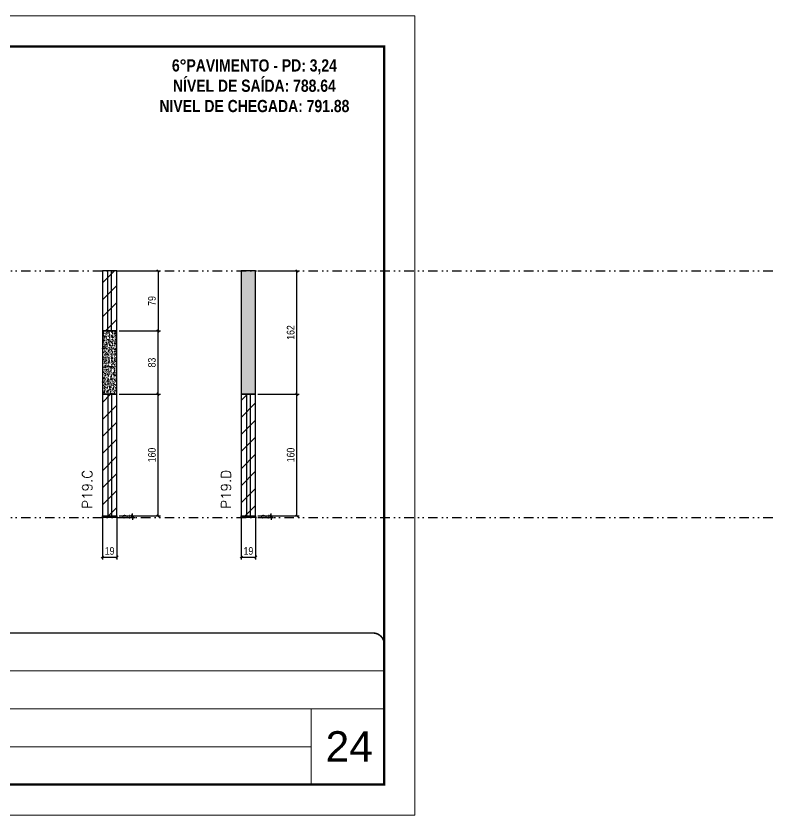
# Model space of a CAD drawing. Extents: x 13770 to 23315, y 867 to 16997.
# Drawn here: x 20116 to 21113, y 10056 to 11106 of the extents above; entities that cross this region are included whole.
import ezdxf

# ---------------------------------------------------------------- set-up
doc = ezdxf.new("R2010")
doc.units = 0
for name, pattern in [('CONTINUO', [0]), ('DASHED', [0.75, 0.5, -0.25]), ('DIVIDE2', [0.625, 0.25, -0.125, 0, -0.125, 0, -0.125])]:
    doc.linetypes.add(name, pattern=pattern)
for name, color, linetype, lineweight in [('CARIMBO', 255, 'Continuous', 9), ('Folhas', 255, 'Continuous', 9), ('Hachura', 251, 'Continuous', 9), ('SARRAFO DE PRESSAO', 251, 'DASHED', 9), ('Texto Seção', 7, 'Continuous', 15)]:
    doc.layers.add(name, color=color, linetype=linetype, lineweight=lineweight)
for name, color, linetype in [('COTA', 241, 'Continuous'), ('NOMENCLATURA', 7, 'Continuous'), ('Nível', 160, 'Continuous'), ('Painéis', 200, 'Continuous'), ('SARR_2.2x7', 40, 'Continuous')]:
    doc.layers.add(name, color=color, linetype=linetype)
doc.styles.add('ARIAL', font='arial.ttf')
doc.styles.add('COTA TECNICA', font='techl___.ttf', dxfattribs={"height": 10})
doc.styles.add('COTA TECNICA-50', font='techl___.ttf', dxfattribs={"height": 10})
doc.styles.add('REGUA-120', font='ROMANS.shx', dxfattribs={"height": 15})
doc.styles.add('ROMANC', font='techb___.ttf', dxfattribs={"height": 2.5})
doc.styles.add('Tecnologia', font='')
doc.styles.get('Tecnologia').set_extended_font_data('Forgotten Futurist')
doc.dimstyles.new('COTA PAINEL-50', dxfattribs={"dimtxt": 10, "dimasz": 3, "dimexe": 3, "dimexo": 3, "dimgap": 3, "dimtad": 1, "dimdec": 1, "dimzin": 12, "dimdsep": 46, "dimtxsty": 'COTA TECNICA-50', "dimblk1": 'OBLIQUE', "dimblk2": 'OBLIQUE', "dimsah": 1, "dimcen": 0.9, "dimclrd": 4, "dimclre": 4, "dimclrt": 240, "dimadec": 1, "dimazin": 3, "dimtfac": 1, "dimtdec": 1, "dimtmove": 0, "dimatfit": 3, "dimfxl": 1, "dimtolj": 1, "dimtzin": 12, "dimarcsym": 0})
doc.dimstyles.new('PAINEL', dxfattribs={"dimtxt": 10, "dimasz": 3, "dimexe": 3, "dimexo": 3, "dimgap": 3, "dimtad": 1, "dimdec": 1, "dimzin": 12, "dimdsep": 46, "dimtxsty": 'COTA TECNICA', "dimblk1": 'OBLIQUE', "dimblk2": 'OBLIQUE', "dimsah": 1, "dimcen": 0.9, "dimclrd": 4, "dimclre": 4, "dimclrt": 240, "dimadec": 1, "dimazin": 3, "dimtfac": 1, "dimtdec": 1, "dimtmove": 0, "dimatfit": 3, "dimfxl": 1, "dimtolj": 1, "dimtzin": 12, "dimarcsym": 0})

# ---------------------------------------------------------------- blocks, each defined once
blk = doc.blocks.new('9999999999')
at = {"color": 30, "linetype": 'CONTINUO'}
for p, q in [((98564.6, 34230.2), (98564.6, 34429.4)), ((98564.6, 34379.6), (99584, 34379.6)), ((98564.6, 34329.8), (99488, 34329.8)), ((99584, 34329.8), (99488, 34329.8)), ((99488, 34329.8), (99488, 34230.2)), ((98564.6, 34280), (99488, 34280))]:
    blk.add_line(p, q, dxfattribs=at)
at = {"color": 30, "linetype": 'CONTINUO', "const_width": 2}
blk.add_lwpolyline([(99584, 34230.2), (99584, 34414.4, 0.414214), (99569, 34429.4), (98229, 34429.4, 0.414214), (98214, 34414.4), (98214, 34245.2, 0.414214), (98229, 34230.2), (99584, 34230.2)], format="xyb", dxfattribs=at)
at = {"layer": 'Folhas'}
blk.add_lwpolyline([(98139, 34190.2), (99624, 34190.2), (99624, 35240.2), (98139, 35240.2)], close=True, dxfattribs=at)
at = {"layer": 'Folhas', "color": 30, "const_width": 3}
blk.add_lwpolyline([(98214, 34230.2), (99584, 34230.2), (99584, 35200.2), (98214, 35200.2)], close=True, dxfattribs=at)
at = {"color": 7, "linetype": 'Continuous', "ltscale": 5, "style": 'ARIAL'}
for s, height, p in [('SCHWARTZ', 15.48, (98837.7, 34393.1)), ('GWT', 15.48, (98837.7, 34343.3)), ('6°PAVIMENTO', 15.483, (98837.7, 34293.5)), ('NOVA SISTEMAS CONSTRUTIVOS', 11.059, (98263.2, 34267.2)), ('PILARES', 15.48, (98837.7, 34243.7))]:
    blk.add_text(s, height=height, dxfattribs=at).set_placement(p)
at = {"layer": 'Folhas', "color": 7, "style": 'Tecnologia', "width": 1.5}
for s, p in [('CLIENTE:', (98573.7, 34397.2)), ('OBRA:', (98573.7, 34347.3)), ('PAVIMENTO:', (98573.7, 34297.5)), ('PROJETO:', (98573.7, 34247.7))]:
    blk.add_text(s, height=14, dxfattribs=at).set_placement(p)
blk = doc.blocks.new('_Oblique')
at = {"color": 0, "linetype": 'ByBlock', "lineweight": -2}
blk.add_line((-0.5, -0.5), (0.5, 0.5), dxfattribs=at)
blk = doc.blocks.new('*D426')
at = {"layer": 'COTA', "color": 4, "lineweight": -2, "transparency": 16777216}
for p, q in [((20229.2, 10445.7), (20229.2, 10391.6)), ((20248.2, 10445.7), (20248.2, 10391.6)), ((20229.2, 10394.6), (20248.2, 10394.6))]:
    blk.add_line(p, q, dxfattribs=at)
at = {"layer": 'Defpoints', "color": 0, "transparency": 16777216}
for p in [(20229.2, 10448.7), (20248.2, 10448.7), (20248.2, 10394.6)]:
    blk.add_point(p, dxfattribs=at)
at = {"layer": 'COTA', "color": 4, "lineweight": -2, "transparency": 16777216, "xscale": 3, "yscale": 3, "zscale": 3, "rotation": 180}
blk.add_blockref('_Oblique', (20229.2, 10394.6), dxfattribs=at)
at = {"layer": 'COTA', "color": 4, "lineweight": -2, "transparency": 16777216, "xscale": 3, "yscale": 3, "zscale": 3}
blk.add_blockref('_Oblique', (20248.2, 10394.6), dxfattribs=at)
at = {"layer": 'COTA', "color": 240, "transparency": 16777216, "insert": (20238.7, 10402.6), "char_height": 10, "attachment_point": 5, "style": 'COTA TECNICA'}
blk.add_mtext('\\A1;19', dxfattribs=at)
blk = doc.blocks.new('*D427')
at = {"layer": 'COTA', "color": 4, "lineweight": -2, "transparency": 16777216}
for p, q in [((20251.2, 10608.7), (20305.4, 10608.7)), ((20302.4, 10448.7), (20302.4, 10608.7)), ((20251.2, 10448.7), (20305.4, 10448.7))]:
    blk.add_line(p, q, dxfattribs=at)
at = {"layer": 'Defpoints', "color": 0, "transparency": 16777216}
for p in [(20248.2, 10608.7), (20302.4, 10608.7), (20248.2, 10448.7)]:
    blk.add_point(p, dxfattribs=at)
at = {"layer": 'COTA', "color": 4, "lineweight": -2, "transparency": 16777216, "xscale": 3, "yscale": 3, "zscale": 3}
for p, rotation in [((20302.4, 10608.7), 90), ((20302.4, 10448.7), 270)]:
    blk.add_blockref('_Oblique', p, dxfattribs=dict(at, rotation=rotation))
at = {"layer": 'COTA', "color": 240, "transparency": 16777216, "insert": (20294.3, 10528.7), "char_height": 10, "attachment_point": 5, "rotation": 90, "style": 'COTA TECNICA'}
blk.add_mtext('\\A1;160', dxfattribs=at)
blk = doc.blocks.new('*D428')
at = {"layer": 'COTA', "color": 4, "lineweight": -2, "transparency": 16777216}
for p, q in [((20251.2, 10448.7), (20271.6, 10448.7)), ((20268.6, 10448.7), (20268.6, 10451.7)), ((20268.6, 10446.7), (20268.6, 10448.7)), ((20251.2, 10446.7), (20271.6, 10446.7)), ((20268.6, 10446.7), (20268.6, 10443.7))]:
    blk.add_line(p, q, dxfattribs=at)
at = {"layer": 'Defpoints', "color": 0, "transparency": 16777216}
for p in [(20248.2, 10448.7), (20268.6, 10448.7), (20248.2, 10446.7)]:
    blk.add_point(p, dxfattribs=at)
at = {"layer": 'COTA', "color": 4, "lineweight": -2, "transparency": 16777216, "xscale": 3, "yscale": 3, "zscale": 3}
for p, rotation in [((20268.6, 10448.7), 270), ((20268.6, 10446.7), 90)]:
    blk.add_blockref('_Oblique', p, dxfattribs=dict(at, rotation=rotation))
at = {"layer": 'COTA', "color": 240, "transparency": 16777216, "insert": (20260.6, 10447.7), "char_height": 10, "attachment_point": 5, "rotation": 90, "style": 'COTA TECNICA-50'}
blk.add_mtext('\\A1;2', dxfattribs=at)
blk = doc.blocks.new('*D429')
at = {"layer": 'COTA', "color": 4, "lineweight": -2, "transparency": 16777216}
for p, q in [((20251.2, 10691.7), (20305.4, 10691.7)), ((20302.4, 10608.7), (20302.4, 10691.7)), ((20251.2, 10608.7), (20305.4, 10608.7))]:
    blk.add_line(p, q, dxfattribs=at)
at = {"layer": 'Defpoints', "color": 0, "transparency": 16777216}
for p in [(20248.2, 10691.7), (20302.4, 10691.7), (20248.2, 10608.7)]:
    blk.add_point(p, dxfattribs=at)
at = {"layer": 'COTA', "color": 4, "lineweight": -2, "transparency": 16777216, "xscale": 3, "yscale": 3, "zscale": 3}
for p, rotation in [((20302.4, 10691.7), 90), ((20302.4, 10608.7), 270)]:
    blk.add_blockref('_Oblique', p, dxfattribs=dict(at, rotation=rotation))
at = {"layer": 'COTA', "color": 240, "transparency": 16777216, "insert": (20294.2, 10650.2), "char_height": 10, "attachment_point": 5, "rotation": 90, "style": 'COTA TECNICA'}
blk.add_mtext('\\A1;83', dxfattribs=at)
blk = doc.blocks.new('*D430')
at = {"layer": 'COTA', "color": 4, "lineweight": -2, "transparency": 16777216}
for p, q in [((20251.2, 10770.7), (20305.4, 10770.7)), ((20302.4, 10770.7), (20302.4, 10691.7)), ((20251.2, 10691.7), (20305.4, 10691.7))]:
    blk.add_line(p, q, dxfattribs=at)
at = {"layer": 'Defpoints', "color": 0, "transparency": 16777216}
for p in [(20248.2, 10770.7), (20248.2, 10691.7), (20302.4, 10691.7)]:
    blk.add_point(p, dxfattribs=at)
at = {"layer": 'COTA', "color": 4, "lineweight": -2, "transparency": 16777216, "xscale": 3, "yscale": 3, "zscale": 3}
for p, rotation in [((20302.4, 10770.7), 90), ((20302.4, 10691.7), 270)]:
    blk.add_blockref('_Oblique', p, dxfattribs=dict(at, rotation=rotation))
at = {"layer": 'COTA', "color": 240, "transparency": 16777216, "insert": (20294.3, 10731.2), "char_height": 10, "attachment_point": 5, "rotation": 90, "style": 'COTA TECNICA'}
blk.add_mtext('\\A1;79', dxfattribs=at)
blk = doc.blocks.new('*D431')
at = {"layer": 'COTA', "color": 4, "lineweight": -2, "transparency": 16777216}
for p, q in [((20411.5, 10445.7), (20411.5, 10391.6)), ((20430.5, 10445.7), (20430.5, 10391.6)), ((20411.5, 10394.6), (20430.5, 10394.6))]:
    blk.add_line(p, q, dxfattribs=at)
at = {"layer": 'Defpoints', "color": 0, "transparency": 16777216}
for p in [(20411.5, 10448.7), (20430.5, 10448.7), (20430.5, 10394.6)]:
    blk.add_point(p, dxfattribs=at)
at = {"layer": 'COTA', "color": 4, "lineweight": -2, "transparency": 16777216, "xscale": 3, "yscale": 3, "zscale": 3, "rotation": 180}
blk.add_blockref('_Oblique', (20411.5, 10394.6), dxfattribs=at)
at = {"layer": 'COTA', "color": 4, "lineweight": -2, "transparency": 16777216, "xscale": 3, "yscale": 3, "zscale": 3}
blk.add_blockref('_Oblique', (20430.5, 10394.6), dxfattribs=at)
at = {"layer": 'COTA', "color": 240, "transparency": 16777216, "insert": (20421, 10402.6), "char_height": 10, "attachment_point": 5, "style": 'COTA TECNICA'}
blk.add_mtext('\\A1;19', dxfattribs=at)
blk = doc.blocks.new('*D432')
at = {"layer": 'COTA', "color": 4, "lineweight": -2, "transparency": 16777216}
for p, q in [((20433.5, 10608.7), (20487.7, 10608.7)), ((20484.7, 10448.7), (20484.7, 10608.7)), ((20433.5, 10448.7), (20487.7, 10448.7))]:
    blk.add_line(p, q, dxfattribs=at)
at = {"layer": 'Defpoints', "color": 0, "transparency": 16777216}
for p in [(20430.5, 10608.7), (20484.7, 10608.7), (20430.5, 10448.7)]:
    blk.add_point(p, dxfattribs=at)
at = {"layer": 'COTA', "color": 4, "lineweight": -2, "transparency": 16777216, "xscale": 3, "yscale": 3, "zscale": 3}
for p, rotation in [((20484.7, 10608.7), 90), ((20484.7, 10448.7), 270)]:
    blk.add_blockref('_Oblique', p, dxfattribs=dict(at, rotation=rotation))
at = {"layer": 'COTA', "color": 240, "transparency": 16777216, "insert": (20476.6, 10528.7), "char_height": 10, "attachment_point": 5, "rotation": 90, "style": 'COTA TECNICA'}
blk.add_mtext('\\A1;160', dxfattribs=at)
blk = doc.blocks.new('*D433')
at = {"layer": 'COTA', "color": 4, "lineweight": -2, "transparency": 16777216}
for p, q in [((20433.5, 10448.7), (20453.8, 10448.7)), ((20450.8, 10448.7), (20450.8, 10451.7)), ((20450.8, 10446.7), (20450.8, 10448.7)), ((20433.5, 10446.7), (20453.8, 10446.7)), ((20450.8, 10446.7), (20450.8, 10443.7))]:
    blk.add_line(p, q, dxfattribs=at)
at = {"layer": 'Defpoints', "color": 0, "transparency": 16777216}
for p in [(20430.5, 10448.7), (20450.8, 10448.7), (20430.5, 10446.7)]:
    blk.add_point(p, dxfattribs=at)
at = {"layer": 'COTA', "color": 4, "lineweight": -2, "transparency": 16777216, "xscale": 3, "yscale": 3, "zscale": 3}
for p, rotation in [((20450.8, 10448.7), 270), ((20450.8, 10446.7), 90)]:
    blk.add_blockref('_Oblique', p, dxfattribs=dict(at, rotation=rotation))
at = {"layer": 'COTA', "color": 240, "transparency": 16777216, "insert": (20442.8, 10447.7), "char_height": 10, "attachment_point": 5, "rotation": 90, "style": 'COTA TECNICA-50'}
blk.add_mtext('\\A1;2', dxfattribs=at)
blk = doc.blocks.new('*D434')
at = {"layer": 'COTA', "color": 4, "lineweight": -2, "transparency": 16777216}
for p, q in [((20433.5, 10770.7), (20487.7, 10770.7)), ((20484.7, 10608.7), (20484.7, 10770.7)), ((20433.5, 10608.7), (20487.7, 10608.7))]:
    blk.add_line(p, q, dxfattribs=at)
at = {"layer": 'Defpoints', "color": 0, "transparency": 16777216}
for p in [(20430.5, 10770.7), (20484.7, 10770.7), (20430.5, 10608.7)]:
    blk.add_point(p, dxfattribs=at)
at = {"layer": 'COTA', "color": 4, "lineweight": -2, "transparency": 16777216, "xscale": 3, "yscale": 3, "zscale": 3}
for p, rotation in [((20484.7, 10770.7), 90), ((20484.7, 10608.7), 270)]:
    blk.add_blockref('_Oblique', p, dxfattribs=dict(at, rotation=rotation))
at = {"layer": 'COTA', "color": 240, "transparency": 16777216, "insert": (20476.6, 10689.7), "char_height": 10, "attachment_point": 5, "rotation": 90, "style": 'COTA TECNICA'}
blk.add_mtext('\\A1;162', dxfattribs=at)

msp = doc.modelspace()

# ---------------------------------------------------------------- hatches: boundary and pattern name
at = {"layer": 'COTA'}
h = msp.add_hatch(dxfattribs=at)
h.set_pattern_fill('AR-CONC', color=256, scale=0.03)
h.set_pattern_definition([(50, (3136.159, -4625.3004), (5.4655401, -0.4781726), [0.5715, -6.2865]), (355, (3136.159, -4625.3004), (-1.0573026, 5.7317054), [0.4572, -5.0292175]), (100.451445, (3136.614, -4625.3403), (4.4082374, 5.2535326), [0.4857003, -5.3427073]), (46.1842, (3136.159, -4623.7764), (8.1323712, -1.2612698), [0.85725, -9.42975]), (96.635558, (3136.8365, -4623.8815), (7.122124, 7.4227837), [0.7285507, -8.0140682]), (351.18415, (3136.159, -4623.7764), (7.122124, 7.4227837), [0.685799, -7.543792]), (21, (3136.921, -4624.1574), (4.5484317, -3.06795595), [0.5715, -6.2865]), (326, (3136.921, -4624.1574), (1.8540609, 5.525639), [0.4572, -5.0292]), (71.451445, (3137.3, -4624.413), (6.4024926, 2.4576831), [0.4857003, -5.3426981]), (37.5, (3136.1588, -4625.3004), (0.0926581, 2.53665117), [0, -4.96824, 0, -5.1054, 0, -5.04825]), (7.5, (3136.1588, -4625.3004), (2.00458988, 3.00541724), [0, -2.91084, 0, -4.85394, 0, -1.92405]), (327.5, (3134.4595, -4625.3004), (4.06771786, -0.17186232), [0, -1.905, 0, -5.9436, 0, -7.8867]), (317.5, (3133.6975, -4625.3004), (4.44387544, 0.76279473), [0, -2.4765, 0, -3.94716, 0, -5.6007])])
h.paths.add_polyline_path([(20430.49, 10770.73), (20411.49, 10770.73), (20411.49, 10608.73), (20430.49, 10608.73)])
h = msp.add_hatch(dxfattribs=at)
h.set_pattern_fill('AR-CONC', color=256, scale=0.03)
h.set_pattern_definition([(50, (2958.874, -4704.3004), (5.4655401, -0.4781726), [0.5715, -6.2865]), (355, (2958.874, -4704.3004), (-1.0573026, 5.7317054), [0.4572, -5.0292175]), (100.451445, (2959.3297, -4704.3403), (4.4082374, 5.2535326), [0.4857003, -5.3427073]), (46.1842, (2958.874, -4702.7764), (8.1323712, -1.2612698), [0.85725, -9.42975]), (96.635558, (2959.552, -4702.8815), (7.122124, 7.4227837), [0.7285507, -8.0140682]), (351.18415, (2958.874, -4702.7764), (7.122124, 7.4227837), [0.685799, -7.543792]), (21, (2959.636, -4703.1574), (4.5484317, -3.06795595), [0.5715, -6.2865]), (326, (2959.636, -4703.1574), (1.8540609, 5.525639), [0.4572, -5.0292]), (71.451445, (2960.015, -4703.413), (6.4024926, 2.4576831), [0.4857003, -5.3426981]), (37.5, (2958.8742, -4704.3004), (0.0926581, 2.53665117), [0, -4.96824, 0, -5.1054, 0, -5.04825]), (7.5, (2958.8742, -4704.3004), (2.00458988, 3.00541724), [0, -2.91084, 0, -4.85394, 0, -1.92405]), (327.5, (2957.175, -4704.3004), (4.06771786, -0.17186232), [0, -1.905, 0, -5.9436, 0, -7.8867]), (317.5, (2956.413, -4704.3004), (4.44387544, 0.76279473), [0, -2.4765, 0, -3.94716, 0, -5.6007])])
h.paths.add_polyline_path([(20248.2, 10691.73), (20229.2, 10691.73), (20229.2, 10608.73), (20248.2, 10608.73)])
at = {"layer": 'Hachura', "linetype": 'ByBlock'}
h = msp.add_hatch(dxfattribs=at)
h.set_pattern_fill('ANSI31', color=256, scale=5)
h.paths.add_polyline_path([(20248.2, 10770.73), (20241.2, 10770.73), (20241.2, 10691.73), (20248.2, 10691.73)])
h.paths.add_polyline_path([(20241.2, 10770.73), (20236.2, 10770.73), (20236.2, 10691.73), (20241.2, 10691.73)])
h.paths.add_polyline_path([(20236.2, 10770.73), (20229.2, 10770.73), (20229.2, 10691.73), (20236.2, 10691.73)])
h.paths.add_polyline_path([(20241.2, 10448.73), (20248.2, 10448.73), (20248.2, 10608.73), (20241.2, 10608.73)])
h.paths.add_polyline_path([(20236.2, 10448.73), (20241.2, 10448.73), (20241.2, 10608.73), (20236.2, 10608.73)])
h.paths.add_polyline_path([(20236.2, 10608.73), (20229.2, 10608.73), (20229.2, 10448.73), (20236.2, 10448.73)])
h = msp.add_hatch(dxfattribs=at)
h.set_pattern_fill('ANSI31', color=256, scale=5)
h.paths.add_polyline_path([(20430.49, 10608.73), (20423.49, 10608.73), (20423.49, 10448.73), (20430.49, 10448.73)])
h.paths.add_polyline_path([(20423.49, 10608.73), (20418.49, 10608.73), (20418.49, 10448.73), (20423.49, 10448.73)])
h.paths.add_polyline_path([(20418.49, 10608.73), (20411.49, 10608.73), (20411.49, 10448.73), (20418.49, 10448.73)])

# ---------------------------------------------------------------- linework, layer by layer
at = {"layer": 'COTA', "linetype": 'ByBlock'}
for points in [[(20411.49, 10608.73), (20430.49, 10608.73), (20430.49, 10770.73), (20411.49, 10770.73)], [(20229.2, 10608.73), (20248.2, 10608.73), (20248.2, 10691.73), (20229.2, 10691.73)]]:
    msp.add_lwpolyline(points, close=True, dxfattribs=at)
at = {"layer": 'Nível', "color": 4, "linetype": 'DIVIDE2', "ltscale": 50}
for p, q in [((13769.54, 10770.73), (21112.79, 10770.73)), ((13769.54, 10446.73), (21112.79, 10446.73))]:
    msp.add_line(p, q, dxfattribs=at)
at = {"layer": 'Painéis'}
for points in [[(20229.2, 10691.73), (20248.2, 10691.73), (20248.2, 10770.73), (20229.2, 10770.73)], [(20229.2, 10448.73), (20248.2, 10448.73), (20248.2, 10608.73), (20229.2, 10608.73)], [(20411.49, 10448.73), (20430.49, 10448.73), (20430.49, 10608.73), (20411.49, 10608.73)], [(20229.2, 10448.73), (20248.2, 10448.73), (20248.2, 10446.73), (20229.2, 10446.73)], [(20411.49, 10448.73), (20430.49, 10448.73), (20430.49, 10446.73), (20411.49, 10446.73)]]:
    msp.add_lwpolyline(points, close=True, dxfattribs=at)
at = {"layer": 'SARR_2.2x7'}
for p, q in [((20236.2, 10691.73), (20236.2, 10770.73)), ((20241.2, 10691.73), (20241.2, 10770.73)), ((20236.2, 10608.73), (20236.2, 10448.73)), ((20241.2, 10608.73), (20241.2, 10448.73)), ((20418.49, 10608.73), (20418.49, 10448.73)), ((20423.49, 10608.73), (20423.49, 10448.73))]:
    msp.add_line(p, q, dxfattribs=at)

# ---------------------------------------------------------------- block references
at = {"layer": 'SARRAFO DE PRESSAO', "color": 6, "linetype": 'ByBlock'}
msp.add_blockref('9999999999', (-78984.48, -24134.56), dxfattribs=at)

# ---------------------------------------------------------------- texts
at = {"layer": 'CARIMBO', "style": 'ARIAL'}
msp.add_text('24', height=40, dxfattribs=at).set_placement((20522.36, 10125.79))
at = {"layer": 'NOMENCLATURA', "color": 2, "insert": (20428.88, 11048.67), "char_height": 16, "attachment_point": 2, "style": 'ROMANC'}
msp.add_mtext_dynamic_manual_height_columns('6°PAVIMENTO - PD: 3,24\\PNÍVEL DE SAÍDA: 788.64\\PNIVEL DE CHEGADA: 791.88', width=376.0554, gutter_width=1, heights=[0], dxfattribs=at)
at = {"layer": 'Texto Seção', "char_height": 13, "width": 285.3299, "attachment_point": 7, "rotation": 90, "style": 'REGUA-120'}
for s, insert in [('P19.C', (20215.73, 10457.98)), ('P19.D', (20398.02, 10457.98))]:
    msp.add_mtext(s, dxfattribs=dict(at, insert=insert))

# ---------------------------------------------------------------- dimensions: what is measured, and where the dimension line sits
at = {"layer": 'COTA'}
for base, p1, p2, picture, middle in [((20302.41, 10691.73), (20248.2, 10770.73), (20248.2, 10691.73), '*D430', (20294.31, 10731.23)), ((20484.69, 10770.73), (20430.49, 10608.73), (20430.49, 10770.73), '*D434', (20476.59, 10689.73)), ((20302.41, 10691.73), (20248.2, 10608.73), (20248.2, 10691.73), '*D429', (20294.17, 10650.23))]:
    dim = msp.add_linear_dim(base=base, p1=p1, p2=p2, angle=90, dimstyle='PAINEL', dxfattribs=at)
    dim.commit()
    dim.dimension.update_dxf_attribs({"geometry": picture, "text_midpoint": middle})
for base, p1, p2, picture, middle in [((20302.41, 10608.73), (20248.2, 10448.73), (20248.2, 10608.73), '*D427', (20294.31, 10528.73)), ((20484.69, 10608.73), (20430.49, 10448.73), (20430.49, 10608.73), '*D432', (20476.59, 10528.73))]:
    dim = msp.add_linear_dim(base=base, p1=p1, p2=p2, angle=90, dimstyle='PAINEL', override={"dimarcsym": 2}, dxfattribs=at)
    dim.commit()
    dim.dimension.update_dxf_attribs({"geometry": picture, "text_midpoint": middle})
for base, p1, p2, picture, middle in [((20248.2, 10394.55), (20229.2, 10448.73), (20248.2, 10448.73), '*D426', (20238.7, 10402.64)), ((20430.49, 10394.55), (20411.49, 10448.73), (20430.49, 10448.73), '*D431', (20420.99, 10402.64))]:
    dim = msp.add_linear_dim(base=base, p1=p1, p2=p2, dimstyle='PAINEL', override={"dimarcsym": 2}, dxfattribs=at)
    dim.commit()
    dim.dimension.update_dxf_attribs({"geometry": picture, "text_midpoint": middle})
for base, p1, p2, picture, middle in [((20268.55, 10448.73), (20248.2, 10446.73), (20248.2, 10448.73), '*D428', (20268.55, 10447.73)), ((20450.84, 10448.73), (20430.49, 10446.73), (20430.49, 10448.73), '*D433', (20450.84, 10447.73))]:
    dim = msp.add_linear_dim(base=base, p1=p1, p2=p2, angle=90, dimstyle='COTA PAINEL-50', dxfattribs=at)
    dim.commit()
    dim.dimension.update_dxf_attribs({"geometry": picture, "text_midpoint": middle, "dimtype": 160})

doc.saveas('drawing.dxf')
